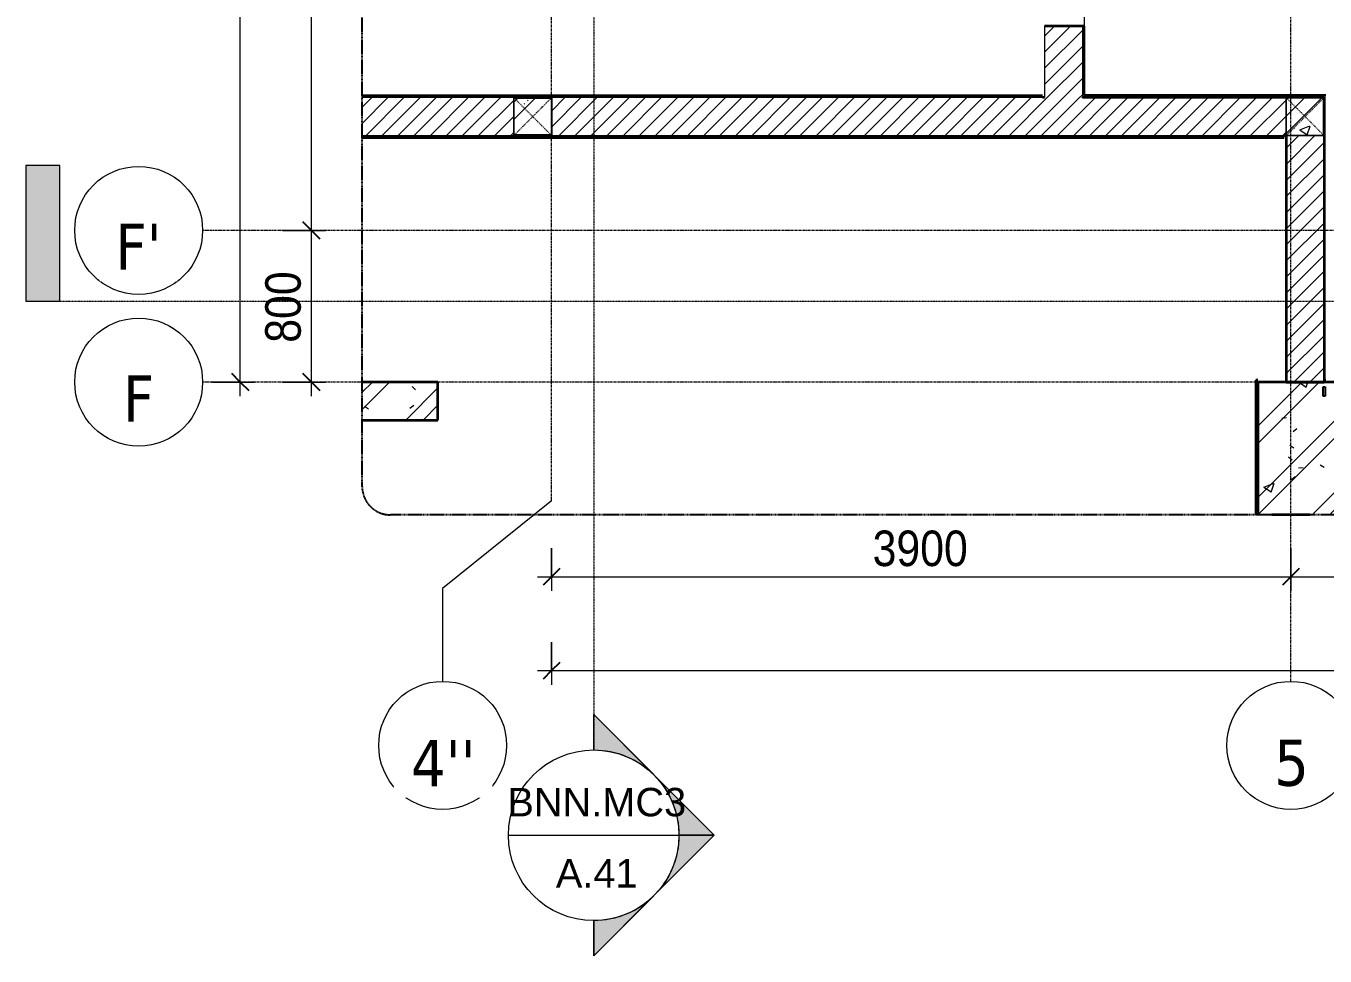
# Model space of a CAD drawing. Header units: millimetres. Extents: x 46079 to 131409, y 40831 to 60403.
# Drawn here: x 105320 to 112173, y 41511 to 46415 of the extents above; entities that cross this region are included whole.
import ezdxf

# ---------------------------------------------------------------- set-up
doc = ezdxf.new("R2010")
doc.units = ezdxf.units.MM
for name, pattern in [('Dash', [6, 3, -3]), ('Dash - Tight', [4.5, 3, -1.5]), ('Dash Dot 3_16_', [7.9375, 4.7625, -1.5875, 0, -1.5875]), ('Grid Line', [22.225, 12.7, -3.175, 3.175, -3.175]), ('Hidden', [7.14375, 4.7625, -2.38125])]:
    doc.linetypes.add(name, pattern=pattern)
for name, color, linetype, lineweight in [('0-2', 10, 'Continuous', 5), ('A-ANNO-DIMS', 211, 'Continuous', 9), ('A-ANNO-DIMS-75', 211, 'Continuous', 9), ('A-DETL-GENF-2', 92, 'Dash - Tight', 18), ('A-DETL-GENF-3', 92, 'Hidden', 25), ('A-FLOR-HRAL-1', 250, 'Continuous', 18), ('A-FLOR-HRAL-2', 10, 'Continuous', 25), ('A-WALL', 113, 'Continuous', 18), ('A-WALL-1', 113, 'Continuous', 35), ('A-WALL-PATT-1', 111, 'Continuous', 18), ('G-ANNO-SYMB', 111, 'Continuous', 9), ('G-ANNO-SYMB-1', 111, 'Dash Dot 3_16_', 18), ('I-WALL-1', 2, 'Continuous', 35), ('S-COLS', 52, 'Continuous', 18), ('S-COLS-1', 9, 'Continuous', 18), ('S-COLS-2', 7, 'Continuous', 35), ('S-COLS-3', 52, 'Dash', 18), ('S-COLS-4', 52, 'Continuous', 35), ('S-COLS-HDLN', 52, 'Dash', 18), ('S-GRID', 1, 'Continuous', 9), ('S-GRID-1', 1, 'Grid Line', 9), ('S-GRID-IDEN', 1, 'Continuous', 9)]:
    doc.layers.add(name, color=color, linetype=linetype, lineweight=lineweight)
doc.styles.add('Arial_2', font='arial.ttf', dxfattribs={"height": 150})
doc.styles.add('Tahoma_B', font='tahomabd.ttf', dxfattribs={"height": 243.75})
doc.styles.add('UTM Avo', font='', dxfattribs={"width": 0.9, "height": 187.5})
doc.styles.get('UTM Avo').set_extended_font_data('UTM Avo')
doc.dimstyles.new('1_Dim_chi_tiet_2_5', dxfattribs={"dimscale": 304.8, "dimtxt": 187.368928, "dimasz": 0.295276, "dimexe": 0.246063, "dimexo": 0.0625, "dimgap": 0.024606, "dimtad": 1, "dimdec": 0, "dimrnd": 5, "dimzin": 0, "dimdsep": 46, "dimtxsty": 'UTM Avo', "dimblk1": 'OBLIQUE', "dimblk2": 'OBLIQUE', "dimsah": 1, "dimcen": 0.09, "dimdle": 0.246063, "dimazin": 0, "dimtfac": 1, "dimtdec": 4, "dimtix": 1, "dimtmove": 0, "dimatfit": 3, "dimfxl": 0.492126, "dimfxlon": 1, "dimtvp": 1, "dimtolj": 1, "dimtzin": 0, "dimarcsym": 2})
pattern_1 = [(50, (0, 0), (546.5526, -47.8174), [57.15, -628.65]), (355, (0, 0), (-105.7283, 573.17), [45.72, -502.92]), (100.451, (45.55, -4), (440.8275, 525.35), [48.57, -534.27]), (46.184, (0, 152.4), (813.2367, -126.1284), [85.725, -942.975]), (96.636, (67.8, 141.9), (712.207, 742.283), [72.855, -801.405]), (351.184, (0, 152.4), (712.215, 742.276), [68.58, -754.38]), (21, (76.2, 114.3), (454.8433, -306.796), [57.15, -628.65]), (326, (76.2, 114.3), (185.4063, 552.564), [45.72, -502.92]), (71.451, (114.1, 88.73), (640.251, 245.764), [48.57, -534.27]), (37.5, (0, 0), (9.26637, 253.66504), [25.146, -471.678, 25.146, -485.394, -504.825]), (37.5, (0, 0), (9.26637, 253.66504), [-1007.364, 25.146, -479.679]), (7.5, (0, 0), (200.4594, 300.5414), [25.146, -265.938, 25.146, -460.248, -192.405]), (7.5, (0, 0), (200.4594, 300.5414), [-776.478, 25.146, -167.259]), (327.5, (-169.93, 0), (406.77284, -17.18643), [25.146, -165.354, 25.146, -569.214, -788.67]), (327.5, (-169.93, 0), (406.77284, -17.18643), [-784.86, 25.146, -763.524]), (317.5, (-246.13, 0), (444.388, 76.2803), [25.146, -222.504, 25.146, -369.57, -560.07]), (317.5, (-246.13, 0), (444.388, 76.2803), [-642.366, 25.146, -534.924])]
pattern_2 = [(45, (0, 0), (-188.5854, 188.5854), []), (45, (0, 285.75), (-188.5854, 188.5854), [])]
pattern_3 = [(45, (59240.78, 0), (-42.426407, 42.426407), [])]
pattern_4 = [(45, (59240.78, 0), (-39.774756, 39.774756), [])]
pattern_5 = [(50, (59240.8, 0), (546.5526, -47.8174), [57.15, -628.65]), (355, (59240.8, 0), (-105.7283, 573.17), [45.72, -502.92]), (100.451, (59286.33, -4), (440.8275, 525.35), [48.57, -534.27]), (46.184, (59240.8, 152.4), (813.2367, -126.1284), [85.725, -942.975]), (96.636, (59308.55, 141.9), (712.207, 742.283), [72.855, -801.405]), (351.184, (59240.8, 152.4), (712.215, 742.276), [68.58, -754.38]), (21, (59317, 114.3), (454.8433, -306.796), [57.15, -628.65]), (326, (59317, 114.3), (185.4063, 552.564), [45.72, -502.92]), (71.451, (59354.9, 88.73), (640.251, 245.764), [48.57, -534.27]), (37.5, (59240.78, 0), (9.26637, 253.66504), [5.029, -491.795, 5.029, -505.511, -504.825]), (37.5, (59240.78, 0), (9.26637, 253.66504), [-1007.364, 5.029, -499.796]), (7.5, (59240.78, 0), (200.4594, 300.5414), [5.029, -286.055, 5.029, -480.365, -192.405]), (7.5, (59240.78, 0), (200.4594, 300.5414), [-776.478, 5.029, -187.376]), (327.5, (59070.85, 0), (406.77284, -17.18643), [5.029, -185.471, 5.029, -589.331, -788.67]), (327.5, (59070.85, 0), (406.77284, -17.18643), [-784.86, 5.029, -783.641]), (317.5, (58994.65, 0), (444.388, 76.2803), [5.029, -242.621, 5.029, -389.687, -560.07]), (317.5, (58994.65, 0), (444.388, 76.2803), [-642.366, 5.029, -555.041]), (45, (59240.78, 0), (-188.5854, 188.5854), []), (45, (59240.78, 285.75), (-188.5854, 188.5854), [])]

# ---------------------------------------------------------------- blocks, each defined once
blk = doc.blocks.new('NCV_TKTC_KET CAU_rvt-3-TKCS_BỂ NƯỚC NGẦM - MẶT BẰNG NẮP BỂ')
at = {"layer": 'S-COLS-1'}
h = blk.add_hatch(dxfattribs=at)
h.set_pattern_fill('FP_2', color=256, style=0, pattern_type=2)
h.set_pattern_definition(pattern_1)
h.paths.add_polyline_path([(48252.6, 44336.9), (48252.6, 44536.9), (47852.6, 44536.9), (47852.6, 44336.9)])
h = blk.add_hatch(dxfattribs=at)
h.set_pattern_fill('FP_3', color=256, style=0, pattern_type=2)
h.set_pattern_definition(pattern_2)
h.paths.add_polyline_path([(48252.6, 44336.9), (48252.6, 44536.9), (47852.6, 44536.9), (47852.6, 44336.9)])
h = blk.add_hatch(dxfattribs=at)
h.set_pattern_fill('FP_2', color=256, style=0, pattern_type=2)
h.set_pattern_definition(pattern_1)
h.paths.add_polyline_path([(53027.6, 43836.9), (53027.6, 44536.9), (52577.6, 44536.9), (52577.6, 43836.9), (52932.6, 43836.9)])
h.paths.add_polyline_path([(52922.6, 44462), (52922.6, 44512), (52932.6, 44512), (52932.6, 44462)])
h = blk.add_hatch(dxfattribs=at)
h.set_pattern_fill('FP_3', color=256, style=0, pattern_type=2)
h.set_pattern_definition(pattern_2)
h.paths.add_polyline_path([(53027.6, 43836.9), (53027.6, 44536.9), (52577.6, 44536.9), (52577.6, 43836.9), (52932.6, 43836.9)])
h.paths.add_polyline_path([(52922.6, 44462), (52922.6, 44512), (52932.6, 44512), (52932.6, 44462)])
at = {"layer": 'S-COLS-2'}
for p, q in [((48252.6, 44536.9), (47852.6, 44536.9)), ((48252.6, 44336.9), (48252.6, 44536.9)), ((53027.6, 44536.9), (52577.6, 44536.9)), ((52577.6, 44536.9), (52577.6, 43836.9)), ((47852.6, 44336.9), (48252.6, 44336.9))]:
    blk.add_line(p, q, dxfattribs=at)
blk = doc.blocks.new('Railing - 50 x 10mm-457210-TKCS_BỂ NƯỚC NGẦM - MẶT BẰNG NẮP BỂ')
at = {"layer": 'A-FLOR-HRAL-2'}
for p, q in [((25, 5), (-25, 5)), ((-25, 5), (-25, -5)), ((25, -5), (25, 5)), ((-25, -5), (25, -5))]:
    blk.add_line(p, q, dxfattribs=at)
blk = doc.blocks.new('Railing - Railing-641404-TKCS_BỂ NƯỚC NGẦM - MẶT BẰNG NẮP BỂ')
at = {"layer": 'A-FLOR-HRAL-1'}
for p, q in [((31139.1, 35251.3), (30119.1, 35251.3)), ((30119.1, 35201.3), (31139.1, 35201.3))]:
    blk.add_line(p, q, dxfattribs=at)
at = {"extrusion": (0, 0, -1), "zscale": -1, "rotation": 270}
for p in [(-30019.1, 35226.3), (-31144.1, 35226.3)]:
    blk.add_blockref('Railing - 50 x 10mm-457210-TKCS_BỂ NƯỚC NGẦM - MẶT BẰNG NẮP BỂ', p, dxfattribs=at)
blk = doc.blocks.new('NCV_TKTC_TANG 1_rvt-3-TKCS_BỂ NƯỚC NGẦM - MẶT BẰNG NẮP BỂ')
at = {"layer": 'A-FLOR-HRAL-1'}
blk.add_blockref('Railing - Railing-641404-TKCS_BỂ NƯỚC NGẦM - MẶT BẰNG NẮP BỂ', (22908.5, 9260.7), dxfattribs=at)
blk = doc.blocks.new('G1_SOF - BO TRU - 200x200-3050151-TKCS_BỂ NƯỚC NGẦM - MẶT BẰNG NẮP BỂ')
at = {"layer": 'S-COLS-HDLN'}
for p, q in [((-100, 100), (100, -100)), ((100, 100), (-100, -100))]:
    blk.add_line(p, q, dxfattribs=at)
blk = doc.blocks.new('BORDER VIEW - BORDER VIEW-2143926-TKCS_BỂ NƯỚC NGẦM - MẶT BẰNG NẮP BỂ')
at = {"layer": 'A-DETL-GENF-3'}
for p, q in [((0, 150), (0, 14521.3)), ((20350, 0), (150, 0))]:
    blk.add_line(p, q, dxfattribs=at)
blk.add_arc((150, 150), 150, 180, 270, dxfattribs=at)
blk = doc.blocks.new('Grid - M_Grid Head - Circle-353313-TKCS_BỂ NƯỚC NGẦM - MẶT BẰNG NẮP BỂ')
at = {"layer": 'S-GRID-IDEN'}
blk.add_circle((0, 0), 4.5, dxfattribs=at)
blk = doc.blocks.new('Section - 3_32_ x 3_8_-4701953-TKCS_BỂ NƯỚC NGẦM - MẶT BẰNG NẮP BỂ')
at = {"layer": 'G-ANNO-SYMB'}
blk.add_hatch(color=256, dxfattribs=at).paths.add_polyline_path([(0, 9.525), (0, 0), (-2.38125, 0), (-2.38125, 9.525)])
for p, q in [((0, 9.525), (-2.38125, 9.525)), ((-2.38125, 9.525), (-2.38125, 0)), ((0, 0), (0, 9.525)), ((-2.38125, 0), (0, 0))]:
    blk.add_line(p, q, dxfattribs=at)
blk = doc.blocks.new('Section - M_Section Head - Filled-352373-TKCS_BỂ NƯỚC NGẦM - MẶT BẰNG NẮP BỂ')
at = {"layer": 'G-ANNO-SYMB'}
h = blk.add_hatch(color=256, dxfattribs=at)
edge = h.paths.add_edge_path()
edge.add_line((-6, 8.485), (-6, 6))
edge.add_arc((-6, 0), 6, 90, 135)
edge.add_line((-10.243, 4.243), (-6, 8.485))
h = blk.add_hatch(color=256, dxfattribs=at)
edge = h.paths.add_edge_path()
edge.add_line((-6, 8.485), (-1.757, 4.243))
edge.add_arc((-6, 0), 6, 45, 90)
edge.add_line((-6, 6), (-6, 8.485))
h = blk.add_hatch(color=256, dxfattribs=at)
edge = h.paths.add_edge_path()
edge.add_line((-14.485, 0), (-10.243, 4.243))
edge.add_arc((-6, 0), 6, 135, 180)
edge.add_line((-12, 0), (-14.485, 0))
h = blk.add_hatch(color=256, dxfattribs=at)
edge = h.paths.add_edge_path()
edge.add_line((2.485, 0), (0, 0))
edge.add_arc((-6, 0), 6, 360, 405)
edge.add_line((-1.757, 4.243), (2.485, 0))
for p, q in [((-6, 8.485), (-14.485, 0)), ((-6, 8.485), (-10.243, 4.243)), ((-6, 8.485), (2.485, 0)), ((-6, 6), (-6, 8.485)), ((-6, 8.485), (-6, 6)), ((-1.757, 4.243), (-6, 8.485)), ((-10.243, 4.243), (-14.485, 0)), ((2.485, 0), (-1.757, 4.243)), ((-14.485, 0), (-12, 0)), ((0, 0), (2.485, 0)), ((-12, 0), (-14.485, 0)), ((0, 0), (2.485, 0))]:
    blk.add_line(p, q, dxfattribs=at)
for start, end in [(360, 180), (90, 135), (45, 90), (135, 180), (360, 45), (180, 360)]:
    blk.add_arc((-6, 0), 6, start, end, dxfattribs=at)
blk = doc.blocks.new('DIMBLOCK59-TKCS_BỂ NƯỚC NGẦM - MẶT BẰNG NẮP BỂ')
at = {"layer": 'A-ANNO-DIMS-75'}
for p, q in [((108093.3, 43660.5), (108093.3, 43435.5)), ((108093.3, 43510.5), (108093.3, 43660.5)), ((111993.3, 43660.5), (111993.3, 43435.5)), ((111993.3, 43510.5), (111993.3, 43660.5)), ((108018.3, 43510.5), (111993.3, 43510.5))]:
    blk.add_line(p, q, dxfattribs=at)
at = {"layer": 'A-ANNO-DIMS-75', "lineweight": 25}
for p, q in [((108093.3, 43510.5), (108138.3, 43555.5)), ((111993.3, 43510.5), (112038.3, 43555.5)), ((108093.3, 43510.5), (108048.3, 43465.5)), ((111993.3, 43510.5), (111948.3, 43465.5))]:
    blk.add_line(p, q, dxfattribs=at)
at = {"layer": 'A-ANNO-DIMS-75', "color": 0, "insert": (109786.6, 43754.1), "char_height": 187.5, "width": 616.236, "attachment_point": 1, "line_spacing_factor": 1.110334, "style": 'UTM Avo'}
blk.add_mtext('3900', dxfattribs=at)
blk = doc.blocks.new('_Oblique')
at = {"color": 0, "linetype": 'ByBlock', "lineweight": -2}
blk.add_line((-0.5, -0.5), (0.5, 0.5), dxfattribs=at)
blk = doc.blocks.new('DIMBLOCK60-TKCS_BỂ NƯỚC NGẦM - MẶT BẰNG NẮP BỂ')
at = {"layer": 'A-ANNO-DIMS-75'}
for p, q in [((111993.3, 43660.5), (111993.3, 43435.5)), ((111993.3, 43510.5), (111993.3, 43660.5)), ((114193.3, 43660.5), (114193.3, 43435.5)), ((114193.3, 43510.5), (114193.3, 43660.5)), ((111993.3, 43510.5), (114193.3, 43510.5))]:
    blk.add_line(p, q, dxfattribs=at)
at = {"layer": 'A-ANNO-DIMS-75', "lineweight": 25}
for p, q in [((111993.3, 43510.5), (112038.3, 43555.5)), ((114193.3, 43510.5), (114238.3, 43555.5)), ((111993.3, 43510.5), (111948.3, 43465.5)), ((114193.3, 43510.5), (114148.3, 43465.5))]:
    blk.add_line(p, q, dxfattribs=at)
at = {"layer": 'A-ANNO-DIMS-75', "color": 0, "insert": (112836.6, 43754.1), "char_height": 187.5, "width": 616.236, "attachment_point": 1, "line_spacing_factor": 1.110334, "style": 'UTM Avo'}
blk.add_mtext('2200', dxfattribs=at)
blk = doc.blocks.new('DIMBLOCK62-TKCS_BỂ NƯỚC NGẦM - MẶT BẰNG NẮP BỂ')
at = {"layer": 'A-ANNO-DIMS-75'}
for p, q in [((108093.3, 43165.5), (108093.3, 42940.5)), ((108093.3, 43015.5), (108093.3, 43165.5)), ((120193.3, 43165.5), (120193.3, 42940.5)), ((120193.3, 43015.5), (120193.3, 43165.5)), ((108018.3, 43015.5), (120268.3, 43015.5))]:
    blk.add_line(p, q, dxfattribs=at)
at = {"layer": 'A-ANNO-DIMS-75', "lineweight": 25}
for p, q in [((108093.3, 43015.5), (108138.3, 43060.5)), ((120193.3, 43015.5), (120238.3, 43060.5)), ((108093.3, 43015.5), (108048.3, 42970.5)), ((120193.3, 43015.5), (120148.3, 42970.5))]:
    blk.add_line(p, q, dxfattribs=at)
at = {"layer": 'A-ANNO-DIMS-75', "color": 0, "insert": (113822.4, 43259.1), "char_height": 187.5, "width": 770.294, "attachment_point": 1, "line_spacing_factor": 1.110334, "style": 'UTM Avo'}
blk.add_mtext('12100', dxfattribs=at)
blk = doc.blocks.new('DIMBLOCK63-TKCS_BỂ NƯỚC NGẦM - MẶT BẰNG NẮP BỂ')
at = {"layer": 'A-ANNO-DIMS-75', "lineweight": 25}
for p, q in [((106825.7, 45336.9), (106780.7, 45381.9)), ((106825.7, 45336.9), (106870.7, 45291.9)), ((106825.7, 44536.9), (106780.7, 44581.9)), ((106825.7, 44536.9), (106870.7, 44491.9))]:
    blk.add_line(p, q, dxfattribs=at)
at = {"layer": 'A-ANNO-DIMS-75'}
for p, q in [((106675.7, 45336.9), (106900.7, 45336.9)), ((106825.7, 45336.9), (106675.7, 45336.9)), ((106825.7, 44461.9), (106825.7, 45336.9)), ((106675.7, 44536.9), (106900.7, 44536.9)), ((106825.7, 44536.9), (106675.7, 44536.9))]:
    blk.add_line(p, q, dxfattribs=at)
at = {"layer": 'A-ANNO-DIMS-75', "color": 0, "insert": (106582.1, 44744.4), "char_height": 187.5, "width": 462.177, "attachment_point": 1, "rotation": 90, "line_spacing_factor": 1.110334, "style": 'UTM Avo'}
blk.add_mtext('800', dxfattribs=at)
blk = doc.blocks.new('DIMBLOCK64-TKCS_BỂ NƯỚC NGẦM - MẶT BẰNG NẮP BỂ')
at = {"layer": 'A-ANNO-DIMS-75', "lineweight": 25}
for p, q in [((106825.7, 48436.9), (106780.7, 48481.9)), ((106825.7, 48436.9), (106870.7, 48391.9)), ((106825.7, 45336.9), (106780.7, 45381.9)), ((106825.7, 45336.9), (106870.7, 45291.9))]:
    blk.add_line(p, q, dxfattribs=at)
at = {"layer": 'A-ANNO-DIMS-75'}
for p, q in [((106675.7, 48436.9), (106900.7, 48436.9)), ((106825.7, 48436.9), (106675.7, 48436.9)), ((106825.7, 45336.9), (106825.7, 48436.9)), ((106675.7, 45336.9), (106900.7, 45336.9)), ((106825.7, 45336.9), (106675.7, 45336.9))]:
    blk.add_line(p, q, dxfattribs=at)
at = {"layer": 'A-ANNO-DIMS-75', "color": 0, "insert": (106582.1, 46630.2), "char_height": 187.5, "width": 616.236, "attachment_point": 1, "rotation": 90, "line_spacing_factor": 1.110334, "style": 'UTM Avo'}
blk.add_mtext('3100', dxfattribs=at)
blk = doc.blocks.new('DIMBLOCK67-TKCS_BỂ NƯỚC NGẦM - MẶT BẰNG NẮP BỂ')
at = {"layer": 'A-ANNO-DIMS-75'}
for p, q in [((106450.7, 44461.9), (106450.7, 53611.9)), ((106300.7, 53536.9), (106525.7, 53536.9)), ((106450.7, 53536.9), (106300.7, 53536.9)), ((106300.7, 44536.9), (106525.7, 44536.9)), ((106450.7, 44536.9), (106300.7, 44536.9))]:
    blk.add_line(p, q, dxfattribs=at)
at = {"layer": 'A-ANNO-DIMS-75', "lineweight": 25}
for p, q in [((106450.7, 53536.9), (106405.7, 53581.9)), ((106450.7, 53536.9), (106495.7, 53491.9)), ((106450.7, 44536.9), (106405.7, 44581.9)), ((106450.7, 44536.9), (106495.7, 44491.9))]:
    blk.add_line(p, q, dxfattribs=at)
at = {"layer": 'A-ANNO-DIMS-75', "color": 0, "insert": (106207.1, 48780.2), "char_height": 187.5, "width": 616.236, "attachment_point": 1, "rotation": 90, "line_spacing_factor": 1.110334, "style": 'UTM Avo'}
blk.add_mtext('9000', dxfattribs=at)

msp = doc.modelspace()

# ---------------------------------------------------------------- hatches: boundary and pattern name
at = {"layer": 'A-WALL-PATT-1'}
h = msp.add_hatch(dxfattribs=at)
h.set_pattern_fill('FP_1', color=256, style=0, pattern_type=2)
h.set_pattern_definition(pattern_3)
h.paths.add_polyline_path([(110893.3, 46036.9), (110893.3, 46414.6), (110693.3, 46414.6), (110693.3, 46036.9)])
h.paths.add_polyline_path([(110893.3, 48214.6), (110893.3, 50361.9), (110693.3, 50361.9), (110693.3, 48214.6)])
h = msp.add_hatch(dxfattribs=at)
h.set_pattern_fill('FP_7', color=256, style=0, pattern_type=2)
h.set_pattern_definition(pattern_4)
h.paths.add_polyline_path([(110683.3, 46036.9), (110683.3, 46046.9), (107093.3, 46046.9), (107093.3, 46036.9), (109671.2, 46036.9)])
h = msp.add_hatch(dxfattribs=at)
h.set_pattern_fill('FP_1', color=256, style=0, pattern_type=2)
h.set_pattern_definition(pattern_3)
h.paths.add_polyline_path([(111958.3, 45836.9), (111968.3, 45836.9), (111968.3, 46036.9), (108093.4, 46036.9), (108093.4, 45836.9), (110983.4, 45836.9)])
h.paths.add_polyline_path([(107893.4, 45836.9), (107893.4, 46036.9), (107093.3, 46036.9), (107093.3, 45836.9)])
h = msp.add_hatch(dxfattribs=at)
h.set_pattern_fill('FP_7', color=256, style=0, pattern_type=2)
h.set_pattern_definition(pattern_4)
h.paths.add_polyline_path([(111958.3, 45826.9), (111958.3, 45836.9), (107093.3, 45836.9), (107093.3, 45826.9), (110983.4, 45826.9)])
h = msp.add_hatch(dxfattribs=at)
h.set_pattern_fill('FP_1', color=256, style=0, pattern_type=2)
h.set_pattern_definition(pattern_3)
h.paths.add_polyline_path([(112168.3, 44536.9), (112168.3, 45836.9), (111968.3, 45836.9), (111968.3, 44536.9)])
h = msp.add_hatch(dxfattribs=at)
h.set_pattern_fill('FP_7', color=256, style=0, pattern_type=2)
h.set_pattern_definition(pattern_4)
h.paths.add_polyline_path([(111818.3, 43836.9), (111818.3, 44546.9), (111808.3, 44546.9), (111808.3, 43836.9)])
h = msp.add_hatch(dxfattribs=at)
h.set_pattern_fill('FP_1', color=256, style=0, pattern_type=2)
h.set_pattern_definition(pattern_3)
h.paths.add_polyline_path([(112093.3, 43836.9), (112093.3, 43837), (111893.3, 43836.9)])
at = {"layer": 'S-COLS-1'}
h = msp.add_hatch(dxfattribs=at)
h.set_pattern_fill('FP_6', color=256, style=0, pattern_type=2)
h.set_pattern_definition(pattern_5)
h.paths.add_polyline_path([(108093.4, 45836.9), (108093.4, 46036.9), (107893.4, 46036.9), (107893.4, 45836.9)])
h = msp.add_hatch(dxfattribs=at)
h.set_pattern_fill('FP_6', color=256, style=0, pattern_type=2)
h.set_pattern_definition(pattern_5)
h.paths.add_polyline_path([(108093.4, 45836.9), (108093.4, 46036.9), (107893.4, 46036.9), (107893.4, 45836.9)])
h = msp.add_hatch(dxfattribs=at)
h.set_pattern_fill('FP_6', color=256, style=0, pattern_type=2)
h.set_pattern_definition(pattern_5)
h.paths.add_polyline_path([(112168.3, 45836.9), (112168.3, 46036.9), (111968.3, 46036.9), (111968.3, 45836.9)])
h = msp.add_hatch(dxfattribs=at)
h.set_pattern_fill('FP_6', color=256, style=0, pattern_type=2)
h.set_pattern_definition(pattern_5)
h.paths.add_polyline_path([(112168.3, 45836.9), (112168.3, 46036.9), (111968.3, 46036.9), (111968.3, 45836.9)])

# ---------------------------------------------------------------- linework, layer by layer
at = {"layer": 'A-WALL'}
for p, q in [((110903.3, 48214.6), (110903.3, 46414.6)), ((110693.3, 46414.6), (110693.3, 46036.9)), ((110893.3, 46414.6), (110893.3, 46038.6)), ((107893.4, 46036.9), (107093.3, 46036.9)), ((107893.4, 45836.9), (107893.4, 46036.9)), ((110683.3, 46036.9), (108093.4, 46036.9)), ((108093.4, 46036.9), (108093.4, 45836.9)), ((111968.3, 45836.9), (111968.3, 46036.9)), ((107093.3, 45836.9), (107893.4, 45836.9)), ((108093.4, 45836.9), (111958.3, 45836.9)), ((112168.3, 45836.9), (111968.3, 45836.9))]:
    msp.add_line(p, q, dxfattribs=at)
at = {"layer": 'A-WALL-1'}
for p, q in [((110903.3, 46414.6), (110693.3, 46414.6)), ((110903.3, 46048.6), (110903.3, 46414.6)), ((110693.3, 46036.9), (110683.3, 46036.9)), ((110893.3, 46036.9), (110893.3, 46038.6)), ((110893.3, 46038.6), (112168.3, 46038.6)), ((111968.3, 46036.9), (110893.3, 46036.9)), ((112178.3, 46048.6), (110903.3, 46048.6)), ((112168.3, 46038.6), (112168.3, 44536.9)), ((111958.3, 45836.9), (111968.3, 45836.9)), ((111968.3, 45836.9), (111968.3, 44536.9)), ((112168.3, 44546.9), (112178.3, 44546.9)), ((111968.3, 44536.9), (112168.3, 44536.9)), ((112093.3, 43837), (111893.3, 43837))]:
    msp.add_line(p, q, dxfattribs=at)
at = {"layer": 'G-ANNO-SYMB'}
msp.add_line((107865, 42147.1), (108765, 42147.1), dxfattribs=at)
at = {"layer": 'G-ANNO-SYMB-1'}
for p, q in [((108315, 59766.6), (108315, 42597.1)), ((105498.6, 44964.4), (130322.3, 44964.4))]:
    msp.add_line(p, q, dxfattribs=at)
at = {"layer": 'I-WALL-1'}
for p, q in [((110683.3, 46046.9), (107093.3, 46046.9)), ((107893.4, 46036.9), (108093.4, 46036.9)), ((107093.3, 45826.9), (111958.3, 45826.9)), ((108093.4, 45836.9), (107893.4, 45836.9)), ((111818.3, 44546.9), (111808.3, 44546.9)), ((111808.3, 44546.9), (111808.3, 43836.9)), ((111818.3, 43836.9), (111818.3, 44536.9))]:
    msp.add_line(p, q, dxfattribs=at)
at = {"layer": 'S-COLS'}
for p, q in [((107893.4, 46036.9), (107893.4, 45836.9)), ((108093.4, 45836.9), (108093.4, 46036.9)), ((111968.3, 46036.9), (111968.3, 45836.9)), ((111968.3, 45836.9), (112168.3, 45836.9))]:
    msp.add_line(p, q, dxfattribs=at)
at = {"layer": 'S-COLS-4'}
for p, q in [((108093.4, 46036.9), (107893.4, 46036.9)), ((112168.3, 46036.9), (111968.3, 46036.9)), ((112168.3, 45836.9), (112168.3, 46036.9)), ((107893.4, 45836.9), (108093.4, 45836.9))]:
    msp.add_line(p, q, dxfattribs=at)
at = {"layer": 'S-GRID'}
for p, q in [((108093.3, 43911.5), (107518.2, 43449.2)), ((107518.2, 43449.2), (107518.2, 42959))]:
    msp.add_line(p, q, dxfattribs=at)
at = {"layer": 'S-GRID-1'}
for p, q in [((108093.3, 45786.5), (108093.3, 57469.4)), ((111993.3, 44834), (111993.3, 57469.4)), ((108093.3, 43911.5), (108093.3, 45786.5)), ((108127, 45336.9), (106252, 45336.9)), ((127479.4, 45336.9), (108127, 45336.9)), ((111993.3, 42959), (111993.3, 44834)), ((108127, 44536.9), (106252, 44536.9)), ((127479.4, 44536.9), (108127, 44536.9))]:
    msp.add_line(p, q, dxfattribs=at)

# ---------------------------------------------------------------- block references
at = {"layer": '0-2'}
for name in ['NCV_TKTC_TANG 1_rvt-3-TKCS_BỂ NƯỚC NGẦM - MẶT BẰNG NẮP BỂ', 'NCV_TKTC_KET CAU_rvt-3-TKCS_BỂ NƯỚC NGẦM - MẶT BẰNG NẮP BỂ']:
    msp.add_blockref(name, (59240.8, 0), dxfattribs=at)
at = {"layer": 'A-DETL-GENF-2'}
msp.add_blockref('BORDER VIEW - BORDER VIEW-2143926-TKCS_BỂ NƯỚC NGẦM - MẶT BẰNG NẮP BỂ', (107093.3, 43836.9), dxfattribs=at)
at = {"layer": 'G-ANNO-SYMB', "xscale": 74.99999999999996, "yscale": 74.99999999999996, "zscale": 74.99999999999996}
msp.add_blockref('Section - 3_32_ x 3_8_-4701953-TKCS_BỂ NƯỚC NGẦM - MẶT BẰNG NẮP BỂ', (105498.6, 44964.4), dxfattribs=at)
at = {"layer": 'G-ANNO-SYMB', "extrusion": (0, 0, -1), "xscale": 74.99999999999996, "yscale": 74.99999999999996, "zscale": 74.99999999999996, "rotation": 90.00000000000053}
msp.add_blockref('Section - M_Section Head - Filled-352373-TKCS_BỂ NƯỚC NGẦM - MẶT BẰNG NẮP BỂ', (-108315, 42597.1), dxfattribs=at)
at = {"layer": 'S-COLS-3'}
for p in [(107993.4, 45936.9), (112068.3, 45936.9)]:
    msp.add_blockref('G1_SOF - BO TRU - 200x200-3050151-TKCS_BỂ NƯỚC NGẦM - MẶT BẰNG NẮP BỂ', p, dxfattribs=at)
at = {"layer": 'S-GRID-IDEN', "xscale": 74.99999999999996, "yscale": 74.99999999999996, "zscale": 74.99999999999996, "rotation": 89.9999999999998}
for p in [(105914.5, 45336.9), (105914.5, 44536.9)]:
    msp.add_blockref('Grid - M_Grid Head - Circle-353313-TKCS_BỂ NƯỚC NGẦM - MẶT BẰNG NẮP BỂ', p, dxfattribs=at)
at = {"layer": 'S-GRID-IDEN', "xscale": 74.99999999999996, "yscale": 74.99999999999996, "zscale": 74.99999999999996}
for p in [(107518.2, 42621.5), (111993.3, 42621.5)]:
    msp.add_blockref('Grid - M_Grid Head - Circle-353313-TKCS_BỂ NƯỚC NGẦM - MẶT BẰNG NẮP BỂ', p, dxfattribs=at)

# ---------------------------------------------------------------- texts
at = {"layer": 'G-ANNO-SYMB', "char_height": 150, "attachment_point": 5, "line_spacing_factor": 0.936439, "style": 'Arial_2'}
for s, insert, width in [('\\pt952.5,1905,2857.5,3810,4762.5,5715,6667.5,7620,8572.5,9525,10477.5,11430,12382.5,13335,14287.5,15240,16192.5,17145,18097.5,19050,20002.5,20955,21907.5,22860,23812.5,24765,25717.5,26670,27622.5,28575,29527.5,30480;BNN.MC3', (108331.3, 42321.1), 962.25), ('\\pt952.5,1905,2857.5,3810,4762.5,5715,6667.5,7620,8572.5,9525,10477.5,11430,12382.5,13335,14287.5,15240,16192.5,17145,18097.5,19050,20002.5,20955,21907.5,22860,23812.5,24765,25717.5,26670,27622.5,28575,29527.5,30480;A.41', (108331, 41946.9), 446.25)]:
    msp.add_mtext(s, dxfattribs=dict(at, insert=insert, width=width))

# ---------------------------------------------------------------- dimensions: what is measured, and where the dimension line sits
at = {"layer": 'A-ANNO-DIMS'}
for base, p1, p2, override, picture, middle in [((106450.7, 53536.9), (106300.7, 44536.9), (106300.7, 53536.9), {"dimpost": '<>', "dimfxl": 9000}, 'DIMBLOCK67-TKCS_BỂ NƯỚC NGẦM - MẶT BẰNG NẮP BỂ', (106346.2, 49036.9)), ((106825.7, 48436.9), (106675.7, 45336.9), (106675.7, 48436.9), {"dimpost": '<>', "dimfxl": 3100}, 'DIMBLOCK64-TKCS_BỂ NƯỚC NGẦM - MẶT BẰNG NẮP BỂ', (106721.2, 46886.9)), ((106825.7, 45336.9), (106675.7, 44536.9), (106675.7, 45336.9), {"dimpost": '<>', "dimfxl": 800}, 'DIMBLOCK63-TKCS_BỂ NƯỚC NGẦM - MẶT BẰNG NẮP BỂ', (106721.2, 44936.9))]:
    dim = msp.add_linear_dim(base=base, p1=p1, p2=p2, angle=90, dimstyle='1_Dim_chi_tiet_2_5', override=override, dxfattribs=at)
    dim.commit()
    dim.dimension.update_dxf_attribs({"geometry": picture, "text_midpoint": middle})
for base, p1, p2, override, picture, middle in [((111993.3, 43510.5), (108093.3, 43660.5), (111993.3, 43660.5), {"dimpost": '<>', "dimfxl": 3899.999999}, 'DIMBLOCK59-TKCS_BỂ NƯỚC NGẦM - MẶT BẰNG NẮP BỂ', (110043.3, 43615)), ((114193.3, 43510.5), (111993.3, 43660.5), (114193.3, 43660.5), {"dimpost": '<>', "dimfxl": 2200}, 'DIMBLOCK60-TKCS_BỂ NƯỚC NGẦM - MẶT BẰNG NẮP BỂ', (113093.3, 43615)), ((120193.3, 43015.5), (108093.3, 43165.5), (120193.3, 43165.5), {"dimpost": '<>', "dimfxl": 12099.999999}, 'DIMBLOCK62-TKCS_BỂ NƯỚC NGẦM - MẶT BẰNG NẮP BỂ', (114143.3, 43120))]:
    dim = msp.add_linear_dim(base=base, p1=p1, p2=p2, dimstyle='1_Dim_chi_tiet_2_5', override=override, dxfattribs=at)
    dim.commit()
    dim.dimension.update_dxf_attribs({"geometry": picture, "text_midpoint": middle})

# ---------------------------------------------------------------- next in the draw order: texts
at = {"layer": 'S-GRID-IDEN', "char_height": 243.75, "attachment_point": 5, "line_spacing_factor": 0.996129, "style": 'Tahoma_B', "bg_fill": 3, "box_fill_scale": 1.25, "bg_fill_color": 256, "bg_fill_true_color": 13158600, "bg_fill_transparency": 0}
for s, insert, width in [("\\pt952.49944,1904.99888,2857.50075,3810.00019,4762.49962,5714.99906,6667.50094,7620.00037,8572.49981,9524.99925,10477.50113,11430.00056,12382.5,13334.99944,14287.49888,15240.00075,16192.50019,17144.99963,18097.49906,19050.00094,20002.50038,20954.99981,21907.49925,22860.00113,23812.50056,24765,25717.49944,26669.99887,27622.50075,28575.00019,29527.49963,30479.99906;F'", (105913.8, 45251), 288), ('\\pt952.49944,1904.99888,2857.50075,3810.00019,4762.49962,5714.99906,6667.50094,7620.00037,8572.49981,9524.99925,10477.50113,11430.00056,12382.5,13334.99944,14287.49888,15240.00075,16192.50019,17144.99963,18097.49906,19050.00094,20002.50038,20954.99981,21907.49925,22860.00113,23812.50056,24765,25717.49944,26669.99887,27622.50075,28575.00019,29527.49963,30479.99906;F', (105913.8, 44451), 198.75), ("\\pt952.49944,1904.99888,2857.50075,3810.00019,4762.49962,5714.99906,6667.50094,7620.00037,8572.49981,9524.99925,10477.50113,11430.00056,12382.5,13334.99944,14287.49888,15240.00075,16192.50019,17144.99963,18097.49906,19050.00094,20002.50038,20954.99981,21907.49925,22860.00113,23812.50056,24765,25717.49944,26669.99887,27622.50075,28575.00019,29527.49963,30479.99906;4''", (107521.7, 42527.9), 396.75), ('\\pt952.49944,1904.99888,2857.50075,3810.00019,4762.49962,5714.99906,6667.50094,7620.00037,8572.49981,9524.99925,10477.50113,11430.00056,12382.5,13334.99944,14287.49888,15240.00075,16192.50019,17144.99963,18097.49906,19050.00094,20002.50038,20954.99981,21907.49925,22860.00113,23812.50056,24765,25717.49944,26669.99887,27622.50075,28575.00019,29527.49963,30479.99906;5', (111996.9, 42527.9), 218.25)]:
    msp.add_mtext(s, dxfattribs=dict(at, insert=insert, width=width))

doc.saveas('drawing.dxf')
